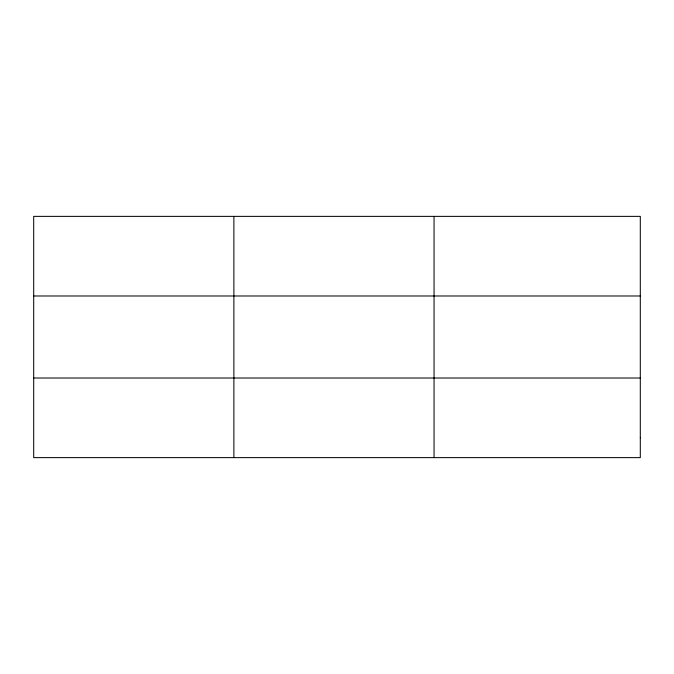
<?xml version="1.0" encoding="UTF-8"?>
<svg xmlns="http://www.w3.org/2000/svg" width="674" height="674" viewBox="0 0 674 674"><rect width="100%" height="100%" fill="white"/><g stroke="black" fill="none" stroke-linecap="round" stroke-linejoin="round"><path stroke-width="1.01" d="M233.878 216.371L233.878 457.629M434.056 216.371L434.056 457.629M33.7 295.987L640.3 295.987M33.7 378.013L640.3 378.013M640.3 437.729L640.3 457.629L33.7 457.629L33.7 216.371L640.3 216.371L640.3 437.729"/></g></svg>
